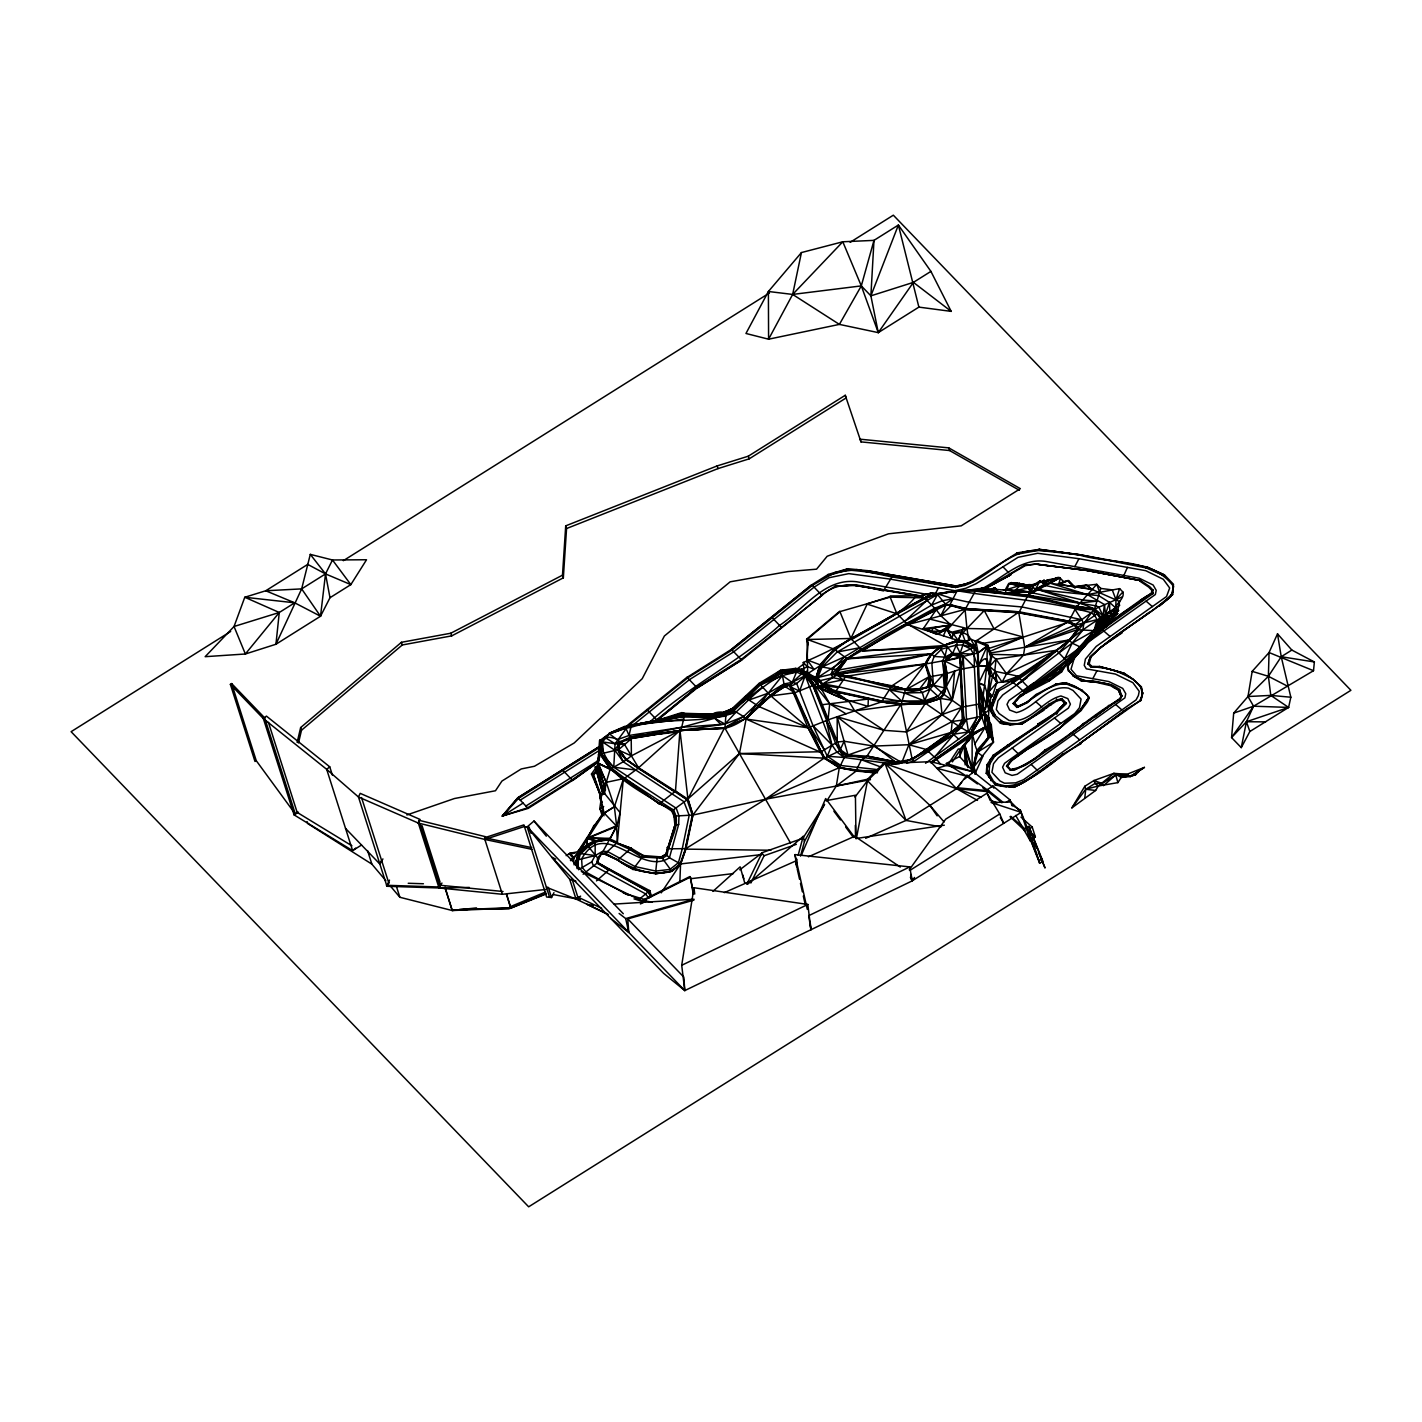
<?xml version="1.0" encoding="UTF-8"?>
<svg xmlns="http://www.w3.org/2000/svg" width="1422" height="1422" viewBox="0 0 1422 1422"><rect width="100%" height="100%" fill="white"/><g stroke="black" fill="none" stroke-linecap="round" stroke-linejoin="round"><path stroke-width="1.5" d="M983.171 589.508L1024.835 565.156L1035.82 564.072L1086.781 570.418L1140.657 580.62L1149.545 586.504L1152.762 589.846L1153.046 593.489L1095.971 633.999L1070.517 661.817L1068.064 665.869L1068.651 671.415L1067.14 666.314L1095.598 632.808L1102.05 623.387L1104.663 622.285L1108.876 616.615L1115.612 615.548L1115.292 612.171L1117.745 613.611L1115.541 613.86L1112.537 618.321L1112.466 616.028L1109.747 612.864C1069.931 634.105 1039.215 670.064 998.742 690.861L993.285 699.606L991.507 712.511L1005.052 723.638C1028.23 729.29 1041.597 702.912 1061.914 698.629L1066.411 703.303C1045.134 727.122 1012.482 737.076 990.05 760.006L988.646 776.785L996.555 783.878L1010.118 787.006L1019.325 784.606L1038.309 772.679L1140.071 700.619L1141.955 696.478L1142.186 689.688C1131.734 671.966 1109.409 668.073 1090.567 666.598L1087.972 663.914L1090.105 657.337C1114.688 632.914 1147.252 617.326 1172.67 594.574L1173.488 584.264L1164.458 574.879L1147.145 567.005L1079.973 554.74L1039.127 549.39L1017.228 552.856L972.435 581.118L964.827 584.246L964.791 585.437L955.691 587.428L891.878 576.941L856.879 569.564L834.963 572.462L812.353 585.402L732.063 650.032L687.644 677.938L625.751 727.762M974.781 744.008L985.517 726.82L972.15 735.227L972.115 773.479M802.772 671.291L801.564 668.838L796.498 672.091L782.456 675.486L760.432 684.871L733.93 710.716L724.616 714.964L714.715 717.008L684.249 716.439L629.288 725.7L609.078 733.325L625.076 726.233L629.004 735.476L631.866 738.462L679.983 730.588L724.545 727.797L745.643 718.643L770.848 695.927L784.855 686.524L789.103 685.297L804.07 671.575L808.94 673.157L821.649 689.439L829.701 703.783L845.948 713.826M1040.922 582.096L1044.068 580.3L1045.721 585.562L1087.368 594.592L1098.584 595.569L1109.516 602.413L1109.889 613.362L1113.248 611.176L1118.545 610.536L1115.008 613.717L1113.248 611.193L1109.747 611.424L1102.423 616.135L1097.944 622.818C1105.676 615.086 1111.808 625.058 1115.417 613.504C1109.231 607.318 1125.744 600.28 1122.882 591.996L1119.629 588.619L1087.368 594.592L1035.376 589.49L1030.381 592.921L1028.586 588.015L1008.785 583.375L1005.247 589.881L1005.834 591.73M822.005 704.743L868.327 699.037L868.042 706.414C846.979 699.837 820.21 694.309 808.94 673.157L796.658 683.431L792.09 682.382L782.456 675.486L768.164 693.207L743.617 716.528L724.953 724.082L679.983 730.588L687.946 799.146L671.753 811.109C646.743 793.956 615.406 781.353 600.12 753.873L600.244 740.24L609.309 733.77L625.289 726.695L684.089 714.466L723.265 713.489L732.028 708.671L759.099 683.395L780.322 670.437L795.591 668.376L802.772 670.1L805.207 672.535L799.04 669.407L780.322 670.437L776.981 673.317M832.759 677.619L831.159 674.33L847.174 658.813L931.606 653.8L934.112 656.466L944.795 657.124L952.456 653.373L960.365 653.551L975.296 646.886L965.236 641.34L958.197 640.504C944.617 644.077 930.717 650.032 925.189 664.056L944.404 660.59C947.443 671.237 948.456 683.769 943.586 694.238L933.454 685.244L931.854 662.848L934.112 656.466L941.631 649.107L956.188 645.108L960.365 653.551L963.209 656.431L966.498 719.496C947.674 737.005 926.415 754.993 901.779 762.619L908.889 744.719L942.075 714.591L952.189 700.282L954.642 671.077L946.323 686.542L938.147 696.158L924.389 700.904L904.516 693.012L832.759 677.619L818.165 681.12L815.784 678.187L807.678 673.637L807.038 639.509L840.242 611.531L890.19 597.133L924.673 597.898L936.778 593.809L957.219 590.823L976.15 590.041L1027.928 595.249L1095.509 605.736L1098.815 607.016L1103.01 615.744L1104.485 604.581L1087.368 594.592L1049.916 583.144L1092.078 589.437L1119.665 601.542L1117.87 609.825L1109.516 602.413L1105.445 614.215L1104.485 604.581M840.882 750.123L814.344 685.422L807.714 673.939L806.452 674.846L813.171 686.293L835.585 743.244L840.846 750.016L839.673 750.887L824.085 758.282L794.898 692.727L789.601 684.8C764.289 694.06 751.794 722.074 724.971 728.26L725.807 716.208L723.265 713.489C727.477 710.787 708.334 712.138 714.679 715.444L714.715 717.008L723.958 714.288L733.041 709.809L759.668 684L760.432 684.871L782.047 673.281L798.577 670.793L806.452 674.846L829.701 703.783L854.693 710.893L900.997 704.583L925.491 703.41L940.404 698.504C954.589 686.382 934.485 662.545 951.94 654.529C951.798 656.626 973.323 604.083 957.681 641.82C944.439 644.539 931.161 650.423 925.918 663.932L933.454 685.244L929.988 689.208L924.389 700.904L881.995 701.135L835.389 691.75L829.577 689.439L835.425 691.856L845.699 676.374L925.918 663.932L931.606 653.8L939.693 647.028L958.072 640.149L965.076 640.878L974.07 647.65L978.229 652.911L959.797 657.177C960.028 650.441 972.079 665.763 974.354 666.847L977.038 717.595L970.462 733.93L930.681 762.37M576.39 863.296L578.452 852.187L587.428 838.393L595.178 840.473L595.143 855.582L591.765 861.839L578.63 869.571C572.924 850.48 593.17 837.7 609.949 838.962L617.344 842.286L605.736 853.253L601.47 854.16L616.775 826.378L620.116 812.655L604.51 793.405L599.711 796.587L603.39 813.508L614.428 806.718L623.298 779.167L638.62 767.862L624.542 744.488L619.921 741.626L615.068 743.742L604.883 737.396L601.133 741.377L600.155 753.98L597.133 762.139L604.954 787.895L597.133 762.139L599.426 754.318L599.657 740.275L598.84 754.353L618.801 749.483L631.83 738.356L679.947 730.481L724.936 728.153L745.643 718.643L758.068 705.899L784.002 683.964L792.09 682.382L805.207 675.628L813.171 686.293L828.048 719.959L808.052 727.833L746.106 719.052L756.077 704.708M578.203 852.542L575.43 864.523L577.083 866.833L576.265 860.541L578.79 859.723L580.212 854.284L588.406 846.517L596.049 841.717L608.847 839.78L629.733 849.396L641.393 856.951L662.545 858.248L667.131 855.386C668.624 840.331 682.293 824.724 673.406 810.06L659.221 803.786L610.269 769.266L598.289 763.347L610.305 769.373L613.753 767.205L615.068 743.742L626.569 728.082L630.906 727.371C665.087 716.03 702.859 725.078 736.098 712.031C750.478 698.398 763.881 683.467 782.456 675.486M600.955 744.31L600.244 740.24L601.417 741.733L601.133 753.376L610.269 769.266L611.727 768.484L659.257 803.892L675.468 791.183L679.947 730.481L724.545 727.797L743.617 716.528L746.141 719.159L758.495 706.343L808.052 727.833L824.778 757.855L839.3 767.702L874.619 773.088M824.085 758.282L820.334 752.131L746.106 719.052L739.44 753.553L692.923 814.948L686.026 848.65L668.607 848.792L667.327 847.388L667.131 855.386L665.94 854.071L674.899 825.204L676.232 815.979L692.958 815.055L765.498 799.217L870.477 779.683M973.021 581.722L964.791 584.14L964.791 585.437C987.846 577.261 1004.323 555.255 1028.888 550.954C1046.023 549.052 1063.034 552.749 1079.92 555.167C1110.742 564.125 1152.904 557.797 1173.63 586.593L1170.875 596.493L1159.748 605.861M628.257 895.22L586.202 872.29L582.131 867.367L581.616 858.995C605.221 816.512 639.847 876.93 669.424 857.768L678.685 824.333L678.969 815.837L676.268 808.283L613.753 767.205L601.133 753.376C595.462 735.867 617.166 729.593 629.573 725.984L684.533 714.928L714.697 715.55L723.958 714.288L733.005 709.702L762.494 687.004L770.866 696.033L784.393 686.115L789.601 684.8L794.898 692.727L816.512 684.071L817.312 682.933L812.975 678.436L820.53 682.205L827.622 689.261L817.703 680.143L809.242 676.712L813.277 679.449L810.469 676.534M679.876 881.48L680.569 863.936L669.424 857.768L665.976 854.178L674.935 825.311L673.406 810.06L624.756 778.385L606.234 782.349L603.692 783.949L604.581 793.672L606.163 782.064L614.357 806.452M985.855 589.437C976.718 586.273 967.049 592.992 957.219 590.645L950.003 604.617L946.128 604.848L907.734 624.756L896.749 613.344L889.941 596.6L866.745 603.977L897.318 613.931L925.26 598.555L936.743 593.703L957.255 590.752L976.185 590.148L1027.964 595.356L1018.827 612.775L965.04 609.416L907.698 624.649L847.21 658.919L835.354 673.317L842.926 679.805L822.503 684.071C860.719 688.55 901.868 710.84 939.995 698.078L943.337 693.972L945.648 687.057L942.377 660.946L944.795 657.124L947.248 646.726L906.561 623.529C875.543 639.349 846.712 658.493 817.757 677.53L824.245 686.044L830.963 688.799L834.234 692.478L849.023 701.419L854.693 710.893L884.022 730.321L906.365 731.939L942.075 714.591L963.067 706.912L960.437 657.035L959.637 655.187L951.94 654.529L944.901 661.088L961.432 669.175L963.209 656.431M1115.541 613.86L1105.641 616.401L1101.126 621.574L1100.841 626.533L1096.095 626.693L1101.126 621.574L1102.388 621.947L1080.542 647.134L1081.093 649.818L1068.064 665.869L1067.886 668.802C1078.196 688.088 1104.556 676.765 1119.505 689.599L1121.851 695.785L1120.127 699.233C1084.417 721.665 1052.724 750.905 1014.97 769.586L1010.313 770.084L1014.97 769.586L1015.024 768.591L1010.313 770.084L1006.527 766.138L1011.7 760.095L1026.311 749.163L1062.252 726.144L1065.505 721.914L1080.133 710.307L1088.897 697.171L1082.302 690.328L1066.251 682.684L1055.639 684.213L1036.247 694.434L1027.039 702.272L1017.708 706.272L1014.757 703.143L1013.139 703.552L1016.854 707.409C1037.225 698.895 1059.177 670.757 1081.698 691.039C1094.051 698.166 1087.261 701.224 1081.2 710.413C1064.314 725.202 1046.699 738.676 1026.933 749.554L1011.7 760.095L1006.527 766.138L1012.144 760.379L1026.897 749.447L1058.715 729.45L1065.505 721.914L1080.133 710.307L1088.452 698.042M945.648 687.057L946.91 673.566L944.404 660.59L946.341 686.613L952.189 700.282L940.386 698.433L925.455 703.303L906.365 731.939M940.013 647.437L862.727 650.778L906.561 623.529L934.698 608.243L945.346 604.101L965.076 609.523L976.025 589.917L975.67 591.143L1028.017 595.267L1030.221 592.174L1003.417 589.81L1030.15 591.979L1027.271 596.671C993.516 593.578 957.877 584.691 925.26 598.555L924.673 597.898C883.773 618.748 845.681 645.108 803.288 662.456L803.91 669.904M902.028 701.366L889.194 689.563L919.341 689.51L928.015 687.164L930.308 684.48L929.277 684.124L944.279 687.91L943.319 674.33L933.454 685.244C902.277 698.451 868.54 678.365 837.096 674.899L837.807 668.962L846.446 658.119L847.174 658.813L834.323 649.232L806.576 639.189L839.762 611.229L850.925 638.585L862.763 650.885L946.039 645.481M973.839 772.377L973.341 768.431L974.266 768.253L975.936 773.479L975.012 773.675L983.082 755.917C969.946 752.469 977.607 718.554 964.507 745.821L971.99 769.284L993.267 742.373L988.93 717.932L983.633 712.226C993.267 695.003 986.566 674.312 992.023 656.04L995.969 659.168L1006.545 673.761L1002.101 682.133L994.778 671.291L996.04 659.15L1056.422 650.298L1069.628 640.54L1058.306 653.391L1016.623 685.12L1010.971 681.245L996.804 682.649L987.295 693.705L986.317 705.152L983.206 712.493L984.859 712.067L987.615 720.723L989.072 736.667L976.843 750.407L972.577 769.195L965.076 745.732L960.561 749.376L952.367 761.872M1010.882 584.158L1028.693 585.935L1030.132 592.156L1004.43 592.885L981.589 588.21L976.15 590.041M890.19 597.133L890.243 595.96L915.484 595.818L915.413 596.991C888.323 630.035 829.737 634.07 816.566 677.814L807.696 673.459M878.281 332.624L870.886 295.847L873.979 240.371L898.384 225.031L930.912 271.389L951.194 311.382L918.879 307.116L878.281 332.624L839.389 324.394L792.658 294.425L768.395 291.492L745.963 333.477L768.591 339.2L839.389 324.394L861.305 285.893L873.979 240.371L842.802 241.776L801.439 252.565L768.395 291.492L768.591 339.2L792.658 294.425L842.802 241.776L861.305 285.893L878.281 332.624L913.404 282.374L930.912 271.389M298.496 742.977L301.5 730.233L402.302 644.966L451.681 635.883L563.343 577.847L562.49 575.181L565.707 525.856L717.132 465.918L748.292 456.195L845.255 395.28L861.003 441.887L949.612 450.543L1019.343 490.27M563.343 577.847L566.56 528.54L565.707 525.856M974.354 666.847L974.07 647.65L976.647 640.469L987.988 645.339L991.401 656.057L990.69 656.875C985.695 685.386 993.498 642.655 977.661 666.243L960.259 669.282L945.808 673.886L946.323 686.542M657.142 858.124L657.248 856.737L661.354 856.951L665.976 854.178L661.354 856.951L643.437 855.546L629.733 849.396L617.752 860.168L604.421 853.947L601.097 853.858L597.613 858.159L596.796 863.172L648.272 891.612L650.707 896.802L648.272 891.612L597.56 862.567L596.796 863.172L601.097 853.858L605.736 853.253C625.822 864.932 647.579 878.209 671.824 871.224L655.506 873.801L632.808 869.375L617.717 860.061C632.381 871.473 652.947 875.703 671.504 870.975L680.569 863.936L761.925 854.533M806.647 661.905L807.909 645.25M576.994 868.558L577.616 859.901L595.143 855.582L602.413 851.458L607.514 851.529L635.154 866.602L655.791 871.064L670.011 869.411L678.436 862.674L682.205 849.076L689.19 815.268L683.911 801.688L623.227 761.783L614.962 750.318L602.466 741.893L609.309 733.77L629.573 725.984L684.249 716.439L714.679 715.444L714.733 718.234L720.812 724.385M598.964 760.361L599.426 754.318L598.52 754.318L597.596 766.405L603.266 791.325L600.404 796.284L604.101 813.206L578.541 852.489L570.577 860.523M1050.556 566.116L1035.82 564.072L1086.781 570.418L1140.657 580.62L1086.781 570.418L1050.52 566.009M586.557 838.322L595.303 840.864L587.002 844.988L587.393 838.305L587.002 844.988L595.303 840.864L596.049 841.717L609.949 838.962L608.847 839.78L631.386 848.365L643.473 855.653L632.843 869.482L633.608 869.002M725.807 716.208L714.715 717.008L736.098 712.031L724.953 724.082L714.733 718.234L681.707 727.282L631.208 737.769L619.921 741.626L618.801 749.483L626.142 759.952L687.039 799.715L692.247 815.09L685.28 849.13L680.231 863.652L671.824 871.224L655.506 873.801L657.266 856.844L662.545 858.248L661.354 856.951L671.859 871.331L680.605 864.043L685.991 848.543L765.498 799.217L824.049 758.175L840.9 765.516L878.778 769.729M986.317 705.152L983.242 695.536L979.065 688.603L982.087 696.265L983.633 712.226C989.481 713.968 990.69 704.068 986.317 705.152L987.01 692.834L988.663 691.803L989.961 695.767M1233.692 713.115L1231.576 737.574L1241.264 747.634L1249.849 731.512L1288.599 707.427L1290.838 697.224L1281.222 656.733L1277.507 633.839L1269.064 652.538L1252.178 671.362L1247.983 696.531L1233.692 713.115L1253.582 706.201L1313.519 670.704L1314.372 661.959L1291.851 650.067L1277.507 633.839M976.843 750.407L973.341 768.431L978.087 751.794L988.539 736.774L987.934 721.736L989.197 717.808L983.633 712.226L983.242 695.536L986.815 666.598L987.33 645.801L977.554 653.32L978.869 704.068L980.593 716.937L970.959 734.445L936.565 759.152L926.237 749.483L908.889 744.719L873.641 746.088L844.135 741.235L837.256 742.071L820.37 752.238L808.052 727.833L790.614 686.328L789.068 685.191L784.393 686.115L781.833 672.091L780.322 670.437M979.207 692.887L980.7 691.945L979.509 703.535L981.358 716.457L970.462 733.93C972.648 724.385 993.765 711.018 978.869 704.068L961.77 707.161L943.337 693.972L940.386 698.433L942.075 714.591M279.281 612.491L234.043 626.498L245.366 653.996L279.281 612.491L244.78 597.258L294.692 602.804L279.281 612.491L275.939 644.255L245.366 653.996L205.159 656.68L234.043 626.498L244.78 597.258L265.736 590.77L301.66 588.886L325.514 573.901L332.481 559.984L366.538 559.753L350.843 584.62L329.993 597.72L320.519 616.241L275.939 644.255L301.66 588.886L310.298 554.367L332.481 559.984L350.843 584.62L325.514 573.901L307.721 564.392L265.736 590.77L294.692 602.804L320.519 616.241L325.514 573.901L310.298 554.367M1114.688 612.74L1111.56 615.051L1118.563 610.465L1115.843 610.376L1115.932 599.622L1119.629 588.619M617.344 842.286L623.298 779.167L611.727 768.484L601.133 753.376L600.12 753.873L601.417 741.733L609.487 734.019L626.089 727.584L625.467 726.944M899.219 763.845L891.754 763.898L844.295 757.482L836.9 752.096L831.87 744.861L826.395 721.007L828.048 719.959L829.701 703.783M1084.826 797.635L1085.733 789.263L1084.79 786.295L1093.962 780.518L1113.888 773.337L1126.811 774.368L1144.426 767.382L1130.383 776.501L1121.265 777.425L1113.888 773.337L1098.317 785.993L1085.733 789.263L1071.904 807.874L1095.633 790.472L1098.317 785.993L1117.87 782.633L1121.265 777.425L1135.591 774.741L1139.146 771.008M1116.448 611.069L1116.714 612.544M619.921 741.626L617.699 749.714L623.227 761.783L613.753 767.205C602.644 757.748 591.783 729.255 617.859 739.493L629.004 735.476L681.707 727.282L724.953 724.082M971.262 736.098L972.097 735.547L968.542 731.921L959.406 726.695L962.321 720.243L981.571 716.261L988.539 736.774L990.565 736.098L978.087 751.794L993.267 742.373C986.406 728.935 988.361 713.773 990.174 699.375M989.161 709.685L990.832 697.295L988.965 692.656L992.574 676.037L995.062 671.184L989.73 666.474L988.699 667.114L986.139 659.061M1070.748 583.767L1068.011 580.923L1063.425 581.527L1059.834 577.688L1045.739 585.402C1048.085 583.216 1065.291 569.049 1058.359 584.531L1068.384 580.603L1075.228 587.713M940.564 764.201L935.96 758.53L970.924 734.339L985.713 727.051L972.097 735.547L960.561 749.376L959.566 756.522L973.608 771.915L992.183 786.81M987.01 692.834L987.295 693.705L989.783 675.877L988.965 669.318M1140.657 580.62L1139.733 581.083L1148.656 587.073L1151.873 590.414L1151.465 593.33L1153.046 593.489L1151.642 591.765L1152.762 589.846L1151.465 593.33L1141.031 599.871L1141.724 600.599L1146.203 596.493L1153.046 593.489L1151.429 593.223L1140.995 599.764L1104.539 625.947L1087.457 642.264L1122.758 612.811L1141.724 600.599L1141.031 599.871M823.338 686.826L835.389 691.75L881.427 702.041L892.038 685.671L906.027 689.474L919.305 689.403L922.291 692.567L925.455 703.303L940.404 698.504L927.482 686.613L929.668 676.801L930.308 684.48L927.482 686.613L919.341 689.51L906.063 689.581L892.074 685.777L831.159 674.33L833.025 668.376L844.952 656.573L931.659 605.079L942.146 600.795L953.06 598.751L969.768 602.413L1021.885 606.945L1081.662 619.672L1091.421 612.74L1094.887 615.762L1097.091 619.601L1093.998 630.906L1066.82 661.177L1056.422 650.298L1006.545 673.761L1023.52 655.115L1069.113 639.953L1072.135 643.153L1080.631 647.17C1065.149 665.158 1044.388 681.831 1024.693 692.407L1020.161 695.251L1013.139 703.552L1017.299 700.086L1020.161 695.251L1020.729 696.105L1026.222 692.656L1066.767 661.052L1071.086 660.163L1069.113 658.724M600.955 800.55L599.817 808.283L601.844 814.628M1016.677 554.296L1017.228 552.856L1016.677 554.296L1038.504 550.332L1039.091 549.283L1079.973 554.74L1146.168 567.929L1164.156 575.697M988.788 709.702L986.868 703.766L988.663 691.803M987.526 704.583L989.339 692.621M623.298 913.742L533.997 821.027L527.153 826.893L684.8 990.583L681.707 965.289L693.954 887.719L807.82 904.445L810.913 929.739L808.727 915.679L909.831 866.905L912.017 880.965L684.8 990.583L663.594 973.323L551.772 857.199L555.7 859.101M875.685 772.413L839.3 767.702L836.314 786.028L826.857 800.817M1087.457 642.264L1115.399 613.451M981.571 716.261L970.924 734.339L985.517 726.82M978.46 665.3L978.869 704.068L980.593 716.937M856.4 838.482L867.491 780.731L885.053 763.454L930.539 761.694L973.608 771.915L964.169 779.363M610.216 769.018L606.234 782.349L597.133 762.139L598.289 763.347L600.084 753.34L610.269 769.266M714.733 718.234L684.249 716.439L684.533 714.928L681.707 712.618L653.32 721.558M1241.264 747.634L1246.436 721.736L1253.582 706.201L1247.983 696.531L1268.388 676.303L1281.222 656.733L1291.851 650.067M1010.971 681.245L996.982 690.15L989.641 709.169L993.409 715.941L999.915 722.714L1010.26 724.776L1022.329 723.78L1057.453 700.459L1061.559 700.051L1061.914 698.629L1059.514 700.246L1056.457 699.34L1057.488 700.566L1061.594 700.157L1064.669 703.357L1055.568 713.009L993.196 755.26L986.921 764.876L986.317 773.248L995.382 785.086L1006.314 786.917L1006.74 785.815C1028.924 785.033 1045.757 765.8 1063.354 753.891C1049.827 766.334 1031.554 778.829 1013.975 787.326L1000.821 785.886L996.555 783.878L995.382 785.086L996.555 783.878M801.439 252.565L792.658 294.425L861.305 285.893L870.886 295.847L913.404 282.374L951.194 311.382M848.081 568.711L847.796 570.044L828.279 575.395L828.137 574.417L848.081 568.711L867.047 570.631L956.082 585.988L964.791 584.14L955.691 587.428C919.678 581.189 884.217 572.764 847.796 570.044L848.116 568.818L828.279 575.395M951.194 625.076L933.507 627.742L931.463 631.119L940.049 631.404L951.194 625.076L922.967 628.684L937.738 634.07L926.735 629.128M390.072 885.693L399.884 897.282L452.232 910.524L445.033 887.132M444.926 887.63L452.232 910.524L510.818 908.143L506.605 894.065M724.545 727.797L687.91 799.04L692.958 815.055L685.28 849.13L770.955 850.249M907.734 624.756L945.346 604.101L946.128 604.848L936.743 593.703L931.161 593.045L924.673 597.898L850.925 638.585L834.323 649.232L820.547 665.389L817.757 677.53L822.076 667.007L837.06 652.076L937.489 594.538L957.255 590.752C1001.906 598.36 1047.392 600.599 1091.421 612.74M1105.641 616.401L1097.944 622.818C1102.477 614.18 1108.093 627.813 1102.797 624.169L1102.69 620.596L1104.734 618.499L1107.436 618.232M629.004 735.476L630.906 727.371L628.897 724.989L641.198 723.62M614.962 750.318C626.32 727.14 661.479 738.658 681.102 729.895L684.569 715.035L629.288 725.7L683.609 719.159M297.145 742.426L300.646 727.566L401.448 642.3L450.827 633.217L562.49 575.181M1001.906 802.79L988.237 791.698L988.468 790.721L966.96 775.257L956.526 788.677L906.027 820.405L865.66 838.287M966.96 775.257L966.711 776.252L977.483 783.966M1083.617 724.242L1068.793 735.032L1119.292 698.877L1121.851 695.785L1120.927 696.016L1118.545 690.274L1110.511 685.653L1092.434 681.44C1089.465 685.511 1057.648 666.687 1081.2 680.871L1092.665 680.783L1111.346 684.871L1114.51 687.91L1119.505 689.599L1119.701 693.047L1121.851 695.785L1120.127 699.233C1094.389 712.902 1071.353 735.618 1044.974 749.998C1035.412 758.601 1024.018 767.507 1010.651 769.426L1007.523 766.085L1011.7 760.095M686.044 714.768L682.151 712.618L688.212 714.893M502.357 894.278L439.043 887.968L418.335 823.071L419.01 820.298L485.542 836.705L484.866 839.46L502.357 894.278L546.244 889.408M420.343 824.493L439.718 885.213L439.043 887.968L386.962 886.279L389.504 880.111M1061.594 700.157L1061.914 698.629M1141.013 700.477L1142.933 692.585L1140.071 700.619M581.953 847.299L578.096 852.382L586.948 844.846L598.502 859.066L597.596 862.674L583.109 874.228M1055.853 578.185L1044.548 581.847L1047.392 580.052L1044.655 584.673L1035.376 589.49L1033.207 587.233L1030.381 592.921L1032.301 592.85L1035.429 589.419L1040.122 580.674L1045.721 585.562L1047.356 579.945L1059.888 577.865L1027.928 595.249L1076.099 607.478L1094.602 608.972L1100.752 588.424L1096.789 584.3L1074.019 586.806L1067.958 580.496L1058.359 584.531L1063.425 581.527M1040.122 580.674L1040.637 582.451L1044.068 580.3L1044.548 581.847L1047.783 581.296L1047.356 579.945M947.248 646.726L952.456 653.373C933.845 663.95 963.725 658.635 959.335 655.844L963.814 642.229L970.604 639.082L987.259 646.157L990.69 656.875L992.023 656.04M961.752 631.777L965.2 641.233L957.681 641.82L963.814 642.229C979.865 639.349 960.152 627.937 953.131 633.697L952.065 638.567L946.554 628.684L943.408 635.776M952.189 700.282L960.259 669.282L964.009 719.941L959.406 726.695L925.455 703.303L901.281 703.837L881.391 701.935L901.281 703.837L924.851 702.735L938.147 696.158M1027.751 585.029L1011.078 582.629L1010.704 584.158L1010.367 583.091L1008.98 583.962L1006.723 589.881M1019.556 583.144L1020.143 584.122M678.685 824.333L674.935 825.311L668.607 848.792L667.327 847.388M814.753 679.68L818.165 681.12L816.566 677.814L820.032 664.803L834.287 649.125L850.889 638.478L866.993 604.51M797.049 859.368L795.929 863.545L796.747 866.94M798.186 855.173L803.217 836.367L747.528 884.306M800.515 856.115L804.443 841.468L824.511 804.408M818.165 681.12L815.784 678.187L820.067 664.909L834.323 649.232M1115.008 613.717L1117.745 613.611L1105.285 623.654L1109.835 620.845L1102.37 622.001M577.652 860.008L579.412 853.378L587.642 845.663L588.406 846.517M945.346 604.101L953.06 598.751L936.778 593.578L931.143 593.152L915.413 596.991L931.143 593.152M1095.722 633.217L1098.922 630.355M828.013 719.852L881.391 701.935L901.033 704.69L905.423 689.99L928.85 676.836L930.308 684.48L928.85 676.836L919.305 689.403L919.91 690.114L904.516 693.012L922.291 692.567L929.988 689.208M1080.009 554.847L1038.504 550.332L1039.091 549.283M815.819 678.294L820.032 664.803L807.252 659.95L813.864 669.211L807.198 666.509L803.288 662.456M990.832 697.295L992.503 696.033L996.804 682.649L995.062 671.184L997.089 682.542L992.574 676.037L989.73 666.474L996.04 659.15M631.866 738.462L620.454 742.177L619.672 744.417L601.417 741.733M806.967 671.433L805.207 672.535L799.04 669.407L798.577 670.793L807.749 674.046L799.626 670.011L781.798 671.984L782.047 673.281L796.498 672.091L805.207 675.628L799.608 691.074L790.01 686.737L796.658 683.431L813.029 725.718L827.302 756.273L840.9 765.516M790.614 686.328L796.498 672.091M844.135 741.235L839.673 750.887L844.295 757.482L839.336 767.809L824.049 758.175L739.44 753.553L687.039 799.715L675.432 791.076L674.65 791.698L637.998 768.271L626.569 759.561L618.766 749.376L618.428 744.239L624.542 744.488M989.659 709.276L996.982 690.15L998.742 690.861L991.863 708.245L989.659 709.276L991.863 708.245L994.991 714.804L993.409 715.941L994.991 714.804M884.022 730.321L837.185 716.777L837.256 742.071L835.585 743.244L839.673 750.887L846.446 756.131L865.589 757.108L867.047 756.06L901.281 703.837L881.391 701.935M1036.087 584.087L1028.568 585.135L1029.084 587.162L1034.381 584.211L1034.878 585.651M870.886 295.847L898.384 225.031L918.879 307.116M805.207 675.628L831.87 744.861L827.302 756.273L844.295 757.482L848.063 755.118L837.185 716.777L895.096 761.677L901.264 762.085L894.118 762.405L848.027 755.011L846.446 756.131L840.846 750.016L848.063 755.118M765.498 799.217L839.3 767.702L855.955 771.097L861.377 759.757L867.047 756.06L895.131 761.783L867.047 756.06M966.996 766.031L964.24 745.555L959.566 756.522L946.323 763.472L966.711 776.252L936.867 768.271L947.87 765.072M801.564 854.693L825.667 798.524L854.373 837.078M576.265 860.541L579.412 853.378L578.505 852.347L581.118 849.094M895.131 761.783L891.754 763.898C915.555 763.472 931.766 743.191 951.158 732.33L958.695 725.878L951.194 732.437L908.889 744.719L952.189 721.469L962.285 720.136L959.406 726.695L958.695 725.878L962.285 720.136L964.009 719.941L961.734 707.054L952.189 721.469L951.158 732.33L958.73 739.191M1099.65 626.622L1101.641 622.107L1102.05 623.387M1027.271 596.671L1076.099 607.478L1096.789 584.3L1099.597 592.245M601.364 816.797L603.141 812.833L604.101 813.206L595.214 824.333L589.952 833.985M987.33 645.801L978.389 665.656L987.259 666.491L986.566 658.973M1065.771 683.715L1066.251 682.684L1055.639 684.213L1065.771 683.715L1082.338 690.434M345.546 828.422L379.87 864.061L381.594 860.417M231.644 683.573L256.244 760.663L295.349 814.113L264.634 717.826L231.644 683.573L230.382 684.355L263.372 718.608L326.687 769.338L358.468 796.995L386.962 886.279L388.686 882.635L361.526 797.529M418.335 823.071L420.059 819.428L360.193 793.352L358.468 796.995L418.335 823.071L484.866 839.46L532.006 849.343M440.767 884.324L439.043 887.968L469.367 887.435M1023.218 691.483L1064.616 658.866L1072.135 643.153L1082.8 630.177L1083.866 623.511L1093.642 609.558L1122.367 596.849M603.141 812.833L577.581 852.098L578.541 852.489L578.967 851.582L569.76 853.271L573.848 858.692L570.809 860.594M572.248 855.848L571.697 856.311M574.115 864.914L573.617 858.604L578.967 851.582M1119.772 605.185L1100.61 617.255C1086.728 651.507 1051.427 669.602 1024.693 692.407L1016.623 685.12L1069.113 639.953L989.819 653.089M746.817 884.217L761.908 853.04L739.742 869.837M750.869 883.044L764.058 855.76L796.356 844.33M987.295 693.705L984.575 685.173L978.905 682.844L986.797 666.278L978.354 665.354L979.545 703.641M531.064 833.328L529.073 827.089L524.149 826.573L484.866 839.46L484.618 837.754L523.9 824.867L546.635 897.015L551.54 897.531L553.958 892.678M653.587 722.252L696.727 687.359L741.146 659.47L821.969 595.32L741.715 660.057L697.295 687.964L687.075 677.352L731.459 649.339L811.749 584.709L822.005 595.427C839.051 578.861 863.385 586.255 883.471 590.912L892.607 575.821L891.878 576.941M935.161 594.112L938.484 587.766M1074.801 566.631L1078.96 558.704L1145.812 570.702L1163.32 579.305L1169.684 587.997L1166.538 596.547L1096.202 646.423L1085.413 659.044L1084.239 665.354L1086.319 668.838L1115.381 674.064L1132.872 682.649L1139.235 691.341L1138.382 695.536L1136.089 699.891L1023.52 779.736L1015.592 782.864L1004.536 783.238L1000.004 780.98L991.916 772.288L993.534 763.685L998.297 757.819L1068.402 708.103L1070.411 704.174L1067.798 698.575L1060.954 695.962C1042.237 700.459 1030.399 724.082 1008.945 720.421L999.062 713.506L996.324 709.471L997.942 700.868L1002.688 695.003L1027.199 677.636M1127.415 567.396L1123.54 576.212M1092.807 678.685L1096.966 670.757M816.566 677.814L837.238 672.873L847.174 658.813L861.217 649.267L862.727 650.778M1013.939 787.219L1014.775 785.655L1013.975 787.326L1024.729 781.993L1051.569 762.53L1051.942 763.472M1027.128 691.821L1026.506 692.887L1048.743 681.245L1061.559 671.984L1067.015 663.559L1080.969 649.605L1085.413 641.286L1099.686 629.786L1102.797 624.169L1109.835 620.845M1081.004 649.623L1077.254 650.494L1079.458 650.974L1080.969 649.605L1085.448 641.286L1087.546 642.353M587.357 839.051L593.934 825.347M585.757 841.735L587.855 837.86M595.338 840.971L609.985 839.069L616.579 825.738L617.308 842.18L616.384 842.89L631.368 848.259L629.733 849.396L631.386 848.365M981.589 588.21L1030.132 592.156L1029.848 589.33L1033.207 587.233M968.346 741.449L972.097 735.547L964.507 745.821L966.978 765.48M934.698 608.243L936.245 609.842L931.659 605.079L937.489 594.538M929.668 676.801L925.153 663.95L891.185 686.346L835.354 673.317L837.807 668.962L838.767 669.975L931.606 653.8L925.189 664.056M1133.174 679.396L1124.322 673.264L1099.419 666.491L1090.567 666.598C1105.249 666.154 1120.518 672.108 1133.174 679.396L1141.475 686.897L1142.168 693.047L1140.782 687.288M821.436 594.84L834.892 586.379L855.688 584.78L923.002 596.618M970.959 734.445L984.646 712.013M935.463 633.839L926.575 629.822L937.738 634.07L946.661 628.773M1056.759 713.808L1055.551 712.902L1056.759 713.808L1060.083 708.085L1066.411 703.303L1064.634 703.25L1055.551 712.902L1037.793 724.065L1038.771 725.113L994.742 756.202L986.584 768.964L992.538 779.7L991.027 780.554L992.538 779.7M379.87 864.061L382.927 858.906M386.962 886.279L388.988 882.831M441.958 883.026L439.043 887.968L440.482 883.684M977.038 717.595L968.542 731.921L925.562 763.259M1071.904 807.874L1084.79 786.295M1049.418 703.783L1050.787 704.779L1049.418 703.783L1047.214 707.463L1042.397 709.845L1043.695 710.36L1022.311 723.674C1021.085 723.922 995.311 726.162 1001.23 721.274L1010.509 723.585L1022.329 723.78L1021.334 723.069M1090.567 666.598L1091.278 665.852L1089.163 663.594L1087.972 663.914L1090.105 657.337C1113.906 633.181 1149.936 615.85 1171.675 594.414L1168.724 598.466L1159.41 605.63M947.052 629.946L951.265 625.253L940.849 615.797L951.14 605.719L966.516 608.616L1019.325 611.833L1068.917 621.201L1075.37 624.72L1078.374 629.875L1077.254 629.715L1069.628 640.54L1083.866 623.511L1081.662 619.672L1068.917 621.201L1024.747 647.312L1023.52 655.115L989.623 654.333M974.817 641.891L1019.325 611.833L965.076 609.523L950.003 604.617L951.176 605.825L946.128 604.848L940.849 615.797L936.209 609.736L906.561 623.529M803.181 837.789L824.476 804.514M934.574 757.091L953.949 734.179L961.574 727.193L966.498 719.496L968.542 731.921L953.949 734.179L926.948 750.283L926.237 749.483L912.302 759.935L900.997 704.583L925.491 703.41M1071.05 660.146L1077.307 650.512M948.936 763.259L958.304 748.985L960.561 749.376L964.24 745.555L965.183 764.947M1032.301 592.85L1079.725 602.928L1094.567 608.865L1103.01 615.744M1035.376 589.49L1044.423 584.282M1038.238 589.65L1082.426 599.977L1096.913 601.133L1079.725 602.928L1038.184 589.668L1044.708 584.655L1044.068 580.3L1044.388 584.389L1040.104 580.798L1028.586 588.015L1015.024 590.468L1005.372 590.006L1020.463 585.295L1035.874 584.655M1101.055 628.08L1106.654 621.645L1105.854 620.116L1111.666 614.855M661.212 892.874L680.569 863.936M922.807 629.395L936.209 609.736M600.528 794.809L591.445 774.048L597.222 765.836M600.742 797.049L592.885 774.652L596.885 769.551M920.603 596.476L855.191 585.455L922.771 596.173M909.245 869.855L945.666 819.179L987.064 793.174L999.737 813.953L1003.772 823.32L1000.324 817.65M910.4 877.214L912.017 880.965L914.524 877.463M881.995 701.135L835.994 690.95L834.234 692.478L821.649 689.439L814.344 685.422L813.171 686.293M892.038 685.671L906.063 689.581L925.153 663.95L928.886 676.943L946.945 673.673M577.581 852.098L587.908 838.571M1095.864 633.608L1094.193 630.657L1072.135 643.153L1058.306 653.391M927.482 686.613L929.277 684.124L928.015 687.164L919.305 689.403M854.96 797.031L867.491 780.731L906.027 820.405L940.973 826.911M1064.616 658.866L1080.542 647.134L1094.229 630.657L1077.254 629.715L1069.148 640.06L1078.374 629.875L1074.25 625.289L1024.747 647.312L1018.792 612.669L966.516 608.616L950.003 604.617M749.892 694.025L744.684 697.224L758.459 706.236L768.164 693.207L784.002 683.964L789.103 685.297M961.628 782.456L956.526 788.677L883.88 763.152L866.336 780.429L867.491 780.731M1069.166 671.095L1073.717 675.823M1081.2 680.871L1092.434 681.44M960.081 749.305L971.83 735.281M1014.793 703.25C1013.779 699.091 1028.764 693.029 1024.693 692.407M1096.095 626.693L1101.641 622.107L1101.392 624.294L1102.797 624.169L1095.598 632.808L1094.193 630.657M598.324 761.712L572.568 780.376L528.184 808.389L502.286 816.015L517.928 797.671L599.355 746.532M598.218 761.712L572.035 779.896L527.615 807.803L502.286 816.015L517.928 797.671L518.532 798.364L599.942 747.225M1077.663 651.791L1092.078 636.558M587.642 845.663L580.212 854.284L577.776 853.431M987.988 645.339L978.194 652.805L975.936 641.286M551.54 897.531L548.323 887.435L546.404 887.239L575.999 899.042L577.794 897.015L572.106 879.205M945.417 631.315L966.516 608.616M502.748 815.855L518.532 798.364M1122.882 591.996L1115.932 599.622L1112.253 589.881L1100.752 588.424M759.668 684L781.833 672.091L760.432 684.871L781.798 671.984L759.668 684L745.999 698.664L745.27 697.9M1014.97 769.586L1025.458 765.178L1035.607 758.815L1045.881 750.176L1044.939 749.892M1017.708 706.272L1016.854 707.409L1027.377 702.752L1036.247 694.434M1122.207 632.79L1100.201 647.685L1090.105 657.337L1100.237 647.792L1149.172 612.367M601.47 854.16L597.613 858.159L598.502 859.066M962.41 633.217L984.273 610.571L994.156 629.039L1023.325 637.074L989.285 651.614M999.879 722.607L1001.23 721.274M639.42 899.131L649.712 890.563L648.272 891.612M929.828 630.693L926.575 629.822L936.12 633.199M992.538 589.668L994.6 587.677L997.497 590.308L994.6 587.677L990.956 589.508M904.694 621.592L926.966 600.315L931.659 605.079M1015.024 590.468L1020.463 585.295M1094.94 717.008L1109.658 705.792L1108.485 705.543L1109.658 705.792M1147.181 567.111L1146.168 567.929L1147.181 567.111L1164.494 574.986M675.468 791.183L638.602 767.773L679.947 730.481L631.208 737.769L631.404 755.846L617.699 749.714L626.142 759.952L631.404 755.846L679.947 730.481L724.971 728.26L681.102 729.895M964.24 745.555L960.561 749.376M712.92 891.398L740.151 866.833L744.773 883.08M578.452 852.187L586.913 844.686M847.174 658.813L939.693 647.028L947.23 659.63L952.473 655.08L959.637 655.187L960.294 669.389M1135.591 774.741L1130.383 776.501L1126.811 774.368L1115.808 774.937L1103.454 785.655L1102.21 783.486L1093.962 780.518L1095.047 783.415L1098.317 785.993M1077.254 629.715L1024.747 647.312L1077.858 627.28L1097.197 613.753L1094.567 608.865L1076.596 606.376L1068.313 622.338L988.574 648.556M1100.717 625.947L1102.797 624.169M361.526 845.041L352.62 850.623L294.105 814.895L263.372 718.608L266.429 716.101L329.744 766.831L332.41 775.168M329.744 766.831L326.687 769.338L352.62 850.623L355.678 848.116M268.438 722.394L297.162 812.389L294.105 814.895L298.478 812.158M1074.392 586.504L1074.854 588.033M867.047 570.631L865.927 571.413L867.047 570.631L956.117 586.095L964.827 584.246M625.182 727.175L687.039 677.245L687.644 677.938M632.666 725.362L689.35 679.698L733.77 651.809L814.059 587.162L829.15 577.688L848.774 573.635L890.03 579.074L954.962 590.717L965.751 588.317L976.132 583.678L1018.081 557.317L1037.705 553.282L1078.96 558.704M741.146 659.47L731.495 649.445L811.784 584.815L828.173 574.524M649.925 721.914C690.008 685.351 739.351 661.745 779.594 625.378C803.945 609.54 824.227 577.705 856.595 581.74L930.166 594.947M696.727 687.359L657.16 720.279L697.278 687.857L741.68 659.95M601.133 741.377L605.399 738M758.068 705.899L770.848 695.927L794.898 692.727L784.393 686.115L770.28 695.411M1076.596 606.376L1093.642 609.558L1100.61 617.255L1093.998 630.906L1099.757 617.93L1094.602 608.972L1076.632 606.483L1027.928 595.249M1066.038 660.341L1067.069 663.576L1061.363 670.171L1048.565 679.414L1030.612 689.777L1017.69 676.374L1010.58 680.836L1012.126 682.436L1056.457 650.405L1011.006 681.351M1127.45 708.547L1079.938 743.457L1127.45 708.547L1140.977 700.371M926.948 750.283L951.158 732.33L911.769 759.401L894.118 762.405L901.779 762.619L873.641 746.088L848.027 755.011L867.082 756.166M797.635 668.518L804.123 663.736M653.018 722.287L657.124 720.172M649.747 890.67L609.629 869.304L596.476 880.911M1012.126 682.436L1056.457 650.405M931.268 762.974L972.097 735.547M837.096 674.899L931.606 653.8L835.354 673.317M820.547 665.389L807.678 673.637L806.807 671.255M562.952 770.475L562.348 769.764L572.604 780.482L598.555 761.872M1033.492 683.111L1008.998 700.477L1006.989 704.405L1009.602 710.005L1016.446 712.618C1035.163 708.12 1047.001 684.497 1068.473 688.159L1072.988 690.417L1081.076 699.109L1079.476 707.712L1074.712 713.577L1004.59 763.294L1002.581 767.222L1005.194 772.821L1012.037 775.434L1017.21 774.261L1124.891 697.882L1125.762 693.705L1122.722 688.39L1108.804 681.547L1076.561 675.77L1070.997 669.264L1074.214 658.315L1087.777 642.442L1155.339 594.538L1156.21 590.343L1153.153 585.029L1139.253 578.203L1045.508 561.388C1018.436 557.353 999.506 582.238 976.167 591.303M906.561 763.063L913.813 761.499L953.949 734.179M931.037 762.69L936.565 759.152M1144.426 767.382L1130.383 776.501L1115.808 774.937L1102.21 783.486L1095.047 783.415L1085.733 789.263L1095.633 790.472M230.666 631.457L71.1 731.69L528.664 1206.816L1350.9 690.31L893.336 215.184L850.16 242.309M343.306 560.695L769.426 293.003M263.372 718.608L264.634 717.826M256.244 760.663L254.982 761.445L230.382 684.355M566.56 528.54L717.986 468.602L749.145 458.862L846.108 397.947L845.255 395.28M527.615 807.803L517.963 797.778L599.391 746.639M520.239 800.124L599.8 750.158M502.322 816.121L523.083 803.075M525.927 806.025L598.075 760.699M591.445 774.048L593.418 774.475L597.969 771.613L596.867 771.933L602.928 793.814M623.227 761.783L626.604 759.668L638.62 767.862M598.484 766.405L595.249 766.885L602.164 791.645L605.594 789.868M801.208 670.277L807.198 666.509M603.692 806.558L600.013 808.869L604.03 815.784M604.101 813.206L614.428 806.718M820.761 685.173L838.536 673.992L925.153 663.95M844.526 677.245L845.735 676.481M828.013 690.648L830.963 688.799L818.254 685.884L817.312 682.933M566.152 855.635L569.209 853.715L573.617 858.604M991.756 589.472L994.6 587.677M587.677 845.77L595.303 840.864M570.435 860.079L573.493 858.177M789.068 685.191L794.08 693.243L809.829 726.838L808.087 727.94L770.848 695.927M674.455 817.099L676.232 815.979L674.455 817.099L671.717 811.002L673.406 810.06M609.665 869.411L608.332 870.246L597.56 862.567L609.629 869.304M643.473 855.653L641.393 856.951L657.248 856.737M549.621 897.335L527.153 826.893L569.689 879.258L575.999 899.042L580.62 896.144M1018.827 612.775L1068.313 622.338L1074.285 625.396L1081.662 619.672L1075.05 609.469L1093.642 609.558L1094.887 615.762M1102.228 620.116L1107.436 618.268L1104.521 615.228M983.064 710.467L982.087 696.265L983.242 695.536L978.923 683.804L984.575 685.173M1151.873 590.414L1152.762 589.846M930.539 761.694L956.526 788.677L988.237 791.698L987.33 789.566L992.947 786.028L1010.047 799.893L1012.197 805.883M1006.296 802.257L1010.047 799.893M909.849 870.424L999.737 813.953M911.004 876.947L912.017 880.965L1021.192 812.371L1010.953 802.026L991.098 802.541L1021.192 812.371M1026.169 828.066L1028.835 826.395L1045.046 868.007L1038.398 852.347M1032.585 838.642L1035.358 836.9L1032.23 827.106L1029.457 828.848L1031.341 834.732M1015.699 815.446L1030.328 840.971L1032.159 839.833L1020.285 810.096L1011.557 804.799M1028.835 826.395L1042.895 861.234L1039.642 863.278L1039.002 860.825L1042.255 858.781M1106.192 621.201L1112.413 617.859M1098.744 630.941L1095.598 632.808L1096.771 629.519L1095.402 628.168L1099.49 626.071M936.743 593.703L924.673 597.898L851.778 639.473L850.889 638.478L807.038 639.509L808.194 643.117M951.709 732.97L961.574 727.193M951.265 625.253L940.298 631.599L933.507 627.742L926.575 629.822M1118.527 690.168L1119.505 689.599L1118.527 690.168L1120.927 696.016M937.738 634.07L946.839 628.915L953.273 633.892L961.876 632.132M1172.777 584.655L1173.203 591.694L1171.675 594.414L1172.67 594.574M659.221 803.786L660.803 802.915M983.509 588.921L1010.811 574.772L983.953 589.401M983.313 589.632L1010.811 574.772M674.935 825.311L676.268 824.458M604.457 854.053L605.736 853.253M1027.626 585.153L1008.98 583.962M953.327 592.69L957.219 590.645M1032.905 586.095L1010.971 583.02L1019.45 583.518L1025.422 586.966L1028.693 585.935L1029.084 587.162L1038.575 583.073M815.819 677.992L813.295 679.272L810.504 676.357M640.415 903.948L644.397 902.046L643.651 900.499L690.31 877.143L693.669 893.709M595.178 840.473L587.002 844.988M681.707 965.289L807.82 904.445M739.44 753.553L821.187 751.723M878.334 770.777L856.791 770.582L836.314 786.028L870.086 778.669M820.032 664.803L822.076 667.007L844.952 656.573M988.343 721.541L993.267 742.373L991.258 724.562L988.343 721.541L993.676 742.195M991.258 724.562L987.081 720.83L984.753 715.835M724.331 892.643L796.409 860.701L796.96 866.673M808.407 856.791L854.746 836.26L900.268 867.065M609.949 838.962L587.304 838.056L616.579 825.738M545.728 891.985L510.231 906.703L510.818 908.143L546.315 893.425M733.574 708.103L723.691 712.12L733.894 708.743M545.924 894.065L508.756 908.907L480.778 909.227M1053.009 671.699C1057.381 669.762 1068.26 667.096 1066.82 661.177M1002.101 682.133L1018.312 676.232L994.849 671.255M748.559 700.193L768.164 693.207M802.115 838.536L761.73 852.827L764.058 855.76M626.569 728.082L609.345 733.876M723.922 714.182L733.93 710.716L743.617 716.528M406.87 814.966L454.453 798.524L495.478 790.756L501.93 781.069L521.252 768.947L534.459 766.262L574.204 742.977L642.229 678.685L664.376 636.007L730.161 581.829L788.09 571.555L816.566 569.173L827.177 556.251L888.501 533.819L961.201 525.838L1020.356 488.67L948.758 447.877L860.15 439.202L861.003 441.887M595.427 782.651L594.058 776.465M1288.599 707.427L1246.436 721.736L1231.576 737.574L1253.582 706.201L1288.599 707.427L1270.77 695.394L1247.983 696.531M939.729 647.134L958.126 640.309M659.701 720.279L679.983 713.88M1104.663 622.285L1106.654 621.645M1097.091 619.601L1074.285 625.396M1055.799 578.007L1059.834 577.688M1059.888 577.865L1056.048 578.754M619.103 913.457L625.698 918.576L693.989 899.202L614.215 904.09M610.625 918.31L628.755 932.405L627.76 918.896L693.918 900.126M1087.972 663.914L1089.163 663.594L1090.852 657.586M944.866 660.999L959.761 657.071L961.432 669.175L959.761 657.071L951.94 654.529L959.299 655.738M659.417 720.101L684.089 714.466L673.939 717.079M950.731 632.47L966.96 628.506L994.156 629.039M1080.702 586.664L1086.55 585.295L1092.078 589.437L1086.515 584.975L1074.019 586.806L1058.306 584.122M1028.995 587.019L1030.488 586.824L1028.693 585.935M1106.672 614.322L1109.356 619.299L1102.69 620.596M986.797 666.278L989.783 675.877L989.143 667.025M1044.423 581.207L1039.233 582.345L1047.659 580.674L1044.548 581.847M692.958 815.055L687.91 799.04M1101.232 626.978L1102.672 626.675M1082.533 724.011L1083.653 723.318M1043.57 582.149L1047.783 581.296M987.615 720.723L979.509 703.535L982.46 710.698M989.072 736.667L985.464 727.14L984.308 712.173M837.06 652.076L859.723 647.721M629.253 725.593L684.533 714.928M826.04 800.657L855.422 795.236L856.008 838.784M574.755 853.04L569.209 853.715M571.182 853.822L574.861 853.147M982.442 643.402L1023.325 637.074M856.773 838.411L944.315 825.187M855.688 584.78L834.892 586.379L855.191 585.455M631.208 737.769L679.983 730.588M733.432 873.57L691.056 878.672L689.901 876.539L643.259 899.895L644.397 902.046L646.192 900.002L623.369 893.034M629.022 725.344L633.128 724.882M637.234 724.42L641.322 723.976M452.232 910.524L476.494 907.894M1107.56 618.623L1109.356 619.299M452.338 910.027L510.942 907.645M684.249 716.439L714.697 715.55M956.188 645.108L962.57 644.948L974.07 647.65L977.554 653.32L978.354 665.354M459.27 909.458L467.874 909.369M1080.133 710.307L1081.2 710.413M1265.616 721.878L1246.436 721.736L1249.849 731.512M587.304 838.056L609.754 838.305M824.245 686.044L818.254 685.884L817.703 680.143M959.637 655.187L952.456 654.973L947.23 659.63M682.009 713.24L713.471 714.2L724.011 712.76L732.028 708.671L733.93 710.716L733.041 709.809M408.221 883.275L423.418 883.755M386.446 885.284L438.545 886.973M906.027 689.474L919.91 690.114M960.365 653.551L973.626 654.173L977.661 666.243M989.783 675.877L992.858 675.948L997.089 682.542M1076.099 607.478L1094.602 608.972M877.463 772.786L855.955 771.097M595.143 855.582L579.412 853.378M1028.799 584.549L1034.541 585.064M1290.838 697.224L1270.77 695.394L1268.388 676.303L1269.064 652.538L1313.519 670.704M956.757 787.699L988.468 790.721M439.718 885.213L503.033 891.505M796.835 866.638L794.969 854.604L909.831 866.905M1015.024 590.29L1030.15 591.979M1011.078 582.629L1020.249 583.731M822.076 667.007L838.767 669.975M613.753 767.205L635.314 769.96M822.929 685.457L838.091 687.573M1073.983 586.504L1092.043 589.135M1024.231 584.211L1010.367 583.091L1027.377 586.682M1281.222 656.733L1314.372 661.959M1079.938 743.457L1080.987 743.724L1063.354 753.891M839.3 767.702L856.791 770.582M1018.792 612.669L1068.917 621.201M593.294 905.458L586.931 904.303L608.403 914.719M553.371 894.58L580.318 899.611M807.714 673.939L802.275 672.819L803.519 672.037M1044.974 749.998L1045.881 750.176M643.651 900.499L652.076 902.259M484.618 837.754L531.757 847.619M968.56 639.065L966.96 628.506L929.828 619.085M804.532 671.966L806.701 672.428M1061.541 671.984L1060.421 668.962M1099.384 666.385L1124.358 673.37M628.897 724.989L632.843 726.109M1252.178 671.362L1268.388 676.303L1288.261 686.559M569.689 879.258L575.91 881.16M634.016 898.882L644.397 902.046L581.331 871.508M946.323 763.472L973.608 771.915M922.967 628.684L937.88 633.377M907.698 624.649L958.197 640.504L953.202 633.697M1042.397 709.845L1043.659 710.253M835.994 690.95L824.564 686.613M980.931 797.12L956.526 788.677L977.483 800.408M991.098 800.639L997.195 802.737M861.377 759.757L881.302 767.187M604.421 853.947L618.357 859.795M926.806 629.431L935.694 633.448M996.946 690.043L998.742 690.861M577.794 897.015L601.648 908.32M575.999 899.042L607.798 914.133M830.928 690.879L834.234 692.478M610.234 768.733L598.289 763.347M1080.613 647.17L1081.235 649.25M962.57 644.948L970.746 649.09L973.626 654.173M963.814 642.229L974.07 647.65M965.076 640.967L975.261 646.779L978.229 652.911M993.231 755.366L994.742 756.202L993.196 755.26M799.093 670.402L795.591 668.376L798.72 670.562M681.707 712.618L683.804 713.844M297.162 812.389L351.909 845.806M824.778 757.855L840.153 767.293M385.877 880.716L371.889 864.149L307.721 823.551L307.116 821.632M675.432 791.076L687.946 799.146M1010.029 816.655L1025.298 831.088M982.851 787.841L988.237 791.698M946.554 628.684L951.993 638.389M987.33 789.566L1002.706 802.044M837.238 672.873L838.536 673.992M1146.061 601.115L1152.371 606.59M1103.828 631.066L1110.138 636.541M1115.63 704.459L1121.922 709.933M1035.554 701.544L1041.864 707.036M1054.466 717.986L1060.776 723.46M1073.379 734.41L1079.689 739.884M1012.233 747.936L1018.81 754.3M1031.146 764.378L1037.74 770.742M1020.996 817.135L1032.23 827.106M1010.74 816.281L1025.191 829.097M1035.82 564.072L1025.369 565.636L1010.278 574.292M944.048 821.934L929.917 805.385L885.053 763.454L906.027 820.405M1095.367 628.186L1096.931 629.982M988.965 692.656L992.503 696.033M801.564 668.838L805.207 672.535M813.029 725.718L831.87 744.861M1068.384 580.603L1073.859 586.291M1102.423 616.135L1104.734 618.534M1002.99 566.809L1008.66 572.711M924.691 597.969L926.966 600.315M970.977 734.019L972.15 735.227M1032.443 833.879L1035.358 836.9M913.813 761.499L911.733 759.295M772.199 617.717L781.3 627.155M759.099 683.395L762.494 687.004M657.16 720.279L646.903 709.56L647.508 710.253M620.454 742.177L609.309 733.77M680.605 864.043L686.026 848.65M603.959 812.797L616.775 826.378L587.428 838.393M569.76 853.271L574.044 857.715M627.76 918.896L683.804 977.074L684.8 990.583M1097.197 613.753L1100.61 617.255M577.563 851.44L578.434 852.365M1037.793 724.065L1038.771 725.113M1056.457 699.34L1057.488 700.566M648.912 897.993L645.09 893.603L593.294 865.376L591.765 861.839M533.997 821.027L546.315 836.172M833.861 811.18L840.384 819.943M845.61 826.946L853.431 837.451M1094.567 608.865L1100.646 617.361M626.142 759.952L618.766 749.376L618.428 744.239M929.917 805.385L937.169 815.855M301.66 588.886L320.519 616.241M809.829 726.838L824.262 749.785M812.975 678.436L821.649 689.439L849.023 701.419L835.425 691.856M970.479 638.816L975.296 646.886M724.936 728.153L790.543 843.104M808.389 674.046L810.487 678.01L808.94 673.157M826.395 721.007L837.291 742.177M986.05 718.039L987.934 721.736L986.21 717.932M983.9 712.084L988.201 721.594M987.064 793.174L990.299 800.675M992.947 786.028L993.871 788.161M1034.256 842.553L1036.745 848.436M598.218 763.099L606.234 782.349M599.711 796.587L602.093 802.31M979.065 688.603L982.087 696.265M1028.586 834.199L1039.002 860.825M1028.408 834.625L1039.642 863.278L1032.159 839.833M593.418 774.475L601.524 796.693M592.885 774.652L601.186 797.458M649.712 890.563L651.56 896.322M1112.448 615.975L1109.764 611.496M1088.897 697.171L1089.003 698.664M948.758 447.877L949.612 450.543M987.259 666.491L990.21 675.788M965.076 609.523L966.96 628.506M1020.285 810.096L1030.328 840.971M962.285 720.136L961.734 707.054M748.292 456.195L749.145 458.862M806.576 639.189L808.3 644.61M717.132 465.918L717.986 468.602M742.568 874.637L743.902 878.814M598.52 754.318L599.569 757.588M616.65 825.969L614.304 806.31M595.249 766.885L596.333 770.244M450.827 633.217L451.681 635.883M506.499 894.562L510.818 908.143M401.448 642.3L402.302 644.966M422.067 825.702L440.109 882.227M396.169 885.639L399.884 897.282M367.551 850.569L371.889 864.149M300.646 727.566L301.5 730.233M596.351 766.565L603.266 791.325M1115.808 774.937L1117.87 782.633M803.217 836.367L804.443 841.468M794.969 854.604L807.305 909.369M797.155 868.646L799.52 879.187M800.479 883.4L802.364 891.825M803.323 896.038L805.207 904.463M625.698 918.576L628.755 932.405M599.657 740.275L600.973 746.657M325.514 573.901L329.993 597.72M690.31 877.143L693.296 894.314M979.847 703.375L981.66 716.208M974.266 768.253L975.03 774.172M965.076 745.732L967.849 767.596M911.182 874.459L912.017 880.965M796.32 862.159L796.871 866.478M1108.876 616.615L1109.124 618.552M980.7 691.945L982.958 710.431M693.954 887.719L694.736 894.047M577.616 859.901L578.63 869.571M810.167 921.794L810.913 929.739M987.632 726.802L988.539 736.774M602.466 741.893L603.408 752.878M984.859 712.067L985.997 727.033M928.85 676.836L929.313 684.231M960.259 669.282L961.77 707.161M978.265 652.431L978.425 665.763M855.351 825.347L855.493 836.225M1010.509 723.585L1010.26 724.776L1010.509 723.585M1077.858 627.28L1077.289 629.804L1076.134 627.244L1077.858 627.28M956.082 585.988L955.691 587.428L956.082 585.988M1061.381 670.189L1048.743 681.227L1048.565 679.414L1041.562 680.623L1061.416 670.189M988.557 772.235L986.317 773.248L988.557 772.235M799.626 670.011L782.047 673.281L799.662 670.118M989.037 764.574L986.921 764.876L989.037 764.574M1008.642 745.981L1007.238 745.43L1008.642 745.981M1075.37 624.72L1068.313 622.338L1075.37 624.72M1105.605 627.049L1104.539 625.947L1105.605 627.049"/></g></svg>
